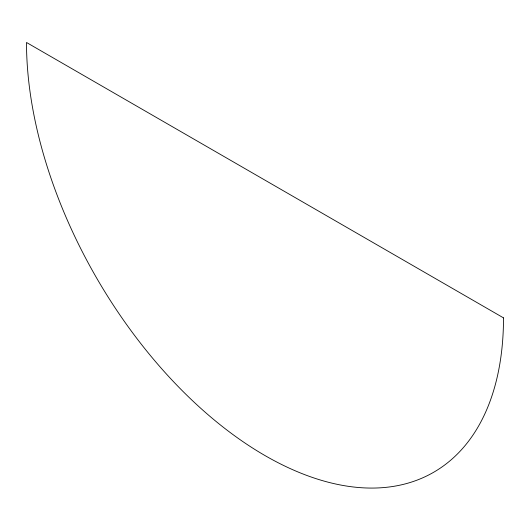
<?xml version="1.0" encoding="UTF-8"?>
<svg xmlns="http://www.w3.org/2000/svg" width="530" height="530" viewBox="0 0 530 530"><rect width="100%" height="100%" fill="white"/><g stroke="black" fill="none" stroke-linecap="round" stroke-linejoin="round"><path stroke-width="0.79" d="M503.5 317.868L26.5 42.48A337.292 194.735 60 0 0 265 455.568A337.292 194.735 60 0 0 503.5 317.868"/></g></svg>
